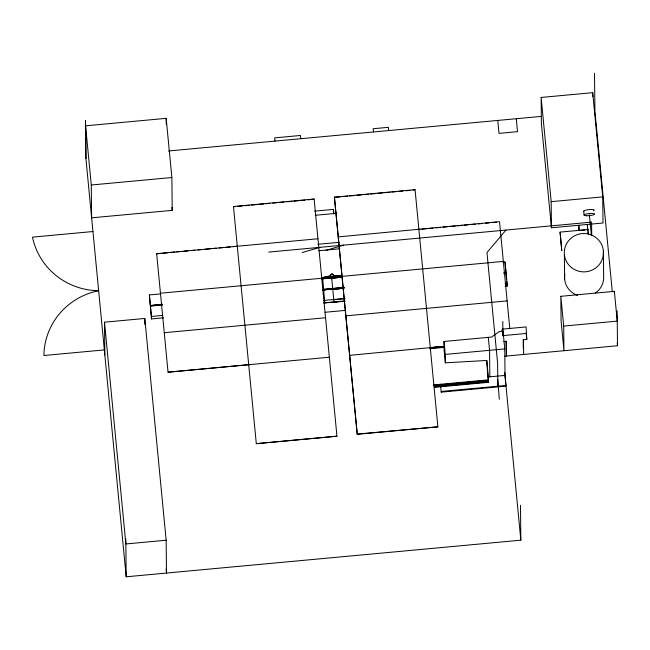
<?xml version="1.0" encoding="UTF-8"?>
<svg xmlns="http://www.w3.org/2000/svg" width="650" height="650" viewBox="0 0 650 650"><rect width="100%" height="100%" fill="white"/><g stroke="black" fill="none" stroke-linecap="round" stroke-linejoin="round"><path stroke-width="0.97" d="M560.072 232.107L561.771 250.583L560.072 232.107L587.836 229.531L588.437 234.601M587.844 230.506L587.836 229.531M505.976 230.068L486.964 252.566L497.599 362.993L497.843 386.498M302.161 252.598L319.889 247.333M325.959 250.388L343.688 245.123M85.581 125.816L166.181 118.341L171.876 177.523L172.226 210.356L91.626 217.831L91.284 185.006L85.581 125.816L85.93 158.649L126.197 576.794L520.845 540.183L520.479 505.31M541.141 97.451L592.702 92.666L602.737 196.877L603.013 222.999L551.452 227.784L541.409 123.573L541.141 97.451L551.176 201.662L551.452 227.784M168.529 150.979L541.483 116.383M91.284 185.006L171.876 177.523M233.48 206.513L314.129 199.03L336.952 436.199L256.303 443.674L233.488 206.773L235.503 206.586M334.417 197.153L415.066 189.67L437.889 426.831L357.24 434.314L334.417 197.153L357.24 434.314M237.518 206.399L242.556 205.928M244.571 205.741L249.616 205.27M251.631 205.083L256.669 204.62M258.684 204.433L263.729 203.962M265.744 203.775L269.774 203.401M272.797 203.125L276.835 202.751M279.858 202.467L283.887 202.093M286.918 201.817L291.956 201.346M293.971 201.159L299.008 200.688M301.031 200.501L305.061 200.127M308.084 199.851L314.129 199.03M334.425 197.405L340.47 196.844M342.485 196.657L347.531 196.186M349.546 195.999L354.583 195.536M356.598 195.349L361.644 194.878M363.659 194.691L368.696 194.228M370.711 194.041L375.757 193.57M377.772 193.383L382.809 192.912M384.824 192.725L389.87 192.262M391.885 192.075L395.915 191.701M398.938 191.417L402.976 191.043M405.998 190.767L410.028 190.393M413.051 190.109L415.066 189.67M92.95 231.53L32.5 237.136A68.307 66.885 -0.6 0 0 98.646 290.721A68.307 66.885 -0.6 0 0 43.899 355.517L104.349 349.903M314.429 211.169L333.523 209.398L333.856 213.923M315.835 215.223L336.822 213.273M551.176 201.662L602.737 196.877M160.672 253.362L156.642 253.736L317.939 238.769M509.771 328.38L499.517 221.666L338.227 236.893M162.687 253.175L167.732 252.712M169.748 252.525L174.785 252.054M176.8 251.867L180.838 251.493M183.861 251.209L187.891 250.835M190.913 250.559L194.951 250.185M197.974 249.901L202.004 249.527M205.026 249.251L210.072 248.779M212.087 248.592L216.117 248.219M219.139 247.934L223.178 247.561M226.2 247.284L230.23 246.911M233.252 246.626L237.291 246.252M417.861 229.499L419.884 229.312M421.899 229.125L426.936 228.662M428.951 228.475L432.989 228.101M436.012 227.817L440.042 227.443M443.064 227.159L447.102 226.785M450.125 226.509L455.163 226.037M457.177 225.851L462.223 225.387M464.238 225.201L468.268 224.827M471.291 224.543L475.329 224.169M478.351 223.893L482.381 223.519M485.404 223.234L489.442 222.861M492.464 222.576L496.494 222.203M317.891 244.286L338.983 242.328M268.661 252.086L591.581 222.121L591.719 235.633M318.752 250.738L339.714 248.796M580.174 230.417L584.943 229.97M321.425 278.078L330.484 277.233M332.491 277.046L337.521 276.583M339.536 276.396L342.55 276.12M321.449 278.281L342.574 276.323M321.449 278.744L342.412 276.803M163.572 317.817L151.482 318.939L149.378 294.946L160.461 293.889M321.758 278.907L341.908 277.006M162.476 304.281L150.402 305.565L162.492 304.403M322.766 289.429L343.923 287.398M322.782 289.526L343.939 287.527M504.034 272.773L506.066 272.748L504.043 272.935M332.719 288.665L343.817 287.763M162.524 304.728L150.434 305.849M322.806 289.843L343.972 287.852M322.822 290.006L343.988 288.048M162.541 304.923L150.451 306.118M322.822 290.079L325.845 289.794M328.868 289.518L343.85 288.088M504.075 273.252L506.09 273.065M332.784 289.38L343.866 288.283M504.091 273.414L506.106 273.301M337.821 288.909L339.836 288.722M151.482 318.939L151.458 316.461L162.541 315.437M323.83 300.422L344.996 298.464M344.898 301.169L333.816 302.201L333.791 299.723L344.874 298.699M505.099 283.831L507.114 283.644L505.042 262.096L503.027 262.291L505.042 262.129L506.512 279.614M104.837 355.03L104.496 322.197L144.796 318.459L166.156 540.223L166.498 573.056L166.107 569.026M323.854 302.9L333.938 301.966M335.952 301.779L340.99 301.308M323.911 303.006L345.101 301.039M505.123 286.309L507.138 286.122L507.114 283.644M325.024 312.284L345.199 310.408M560.828 296.311L614.372 291.338L617.24 321.116L563.696 326.081L563.956 350.707L561.088 320.929L560.828 296.311L563.696 326.081M502.328 332.174L502.296 329.144L526.094 326.934L526.784 339.463L523.486 339.771L523.64 354.445M440.456 384.199L441.228 392.137L506.009 386.124L505.034 375.416L504.757 348.896L503.043 331.094L499.403 331.435L491.611 337.049L444.015 341.469L444.104 349.887L445.348 362.83L487.012 360.449L488.361 380.38L434.176 385.409M502.743 333.767L502.921 335.611L526.719 333.409M444.389 346.296L349.635 355.347M429.585 347.742L432.591 347.466M434.598 347.279L439.619 346.816M441.626 346.629L444.632 346.352M156.634 253.484L168.049 372.19L249.706 364.618M444.397 346.548L430.276 347.604M429.593 348.286L444.641 346.889M503.815 341.599L506.293 341.364L506.448 356.046L506.009 341.063M429.674 348.717L444.73 347.319M445.348 362.83L445.258 354.412L504.757 348.896M504.79 356.2L617.5 345.743L617.134 310.871M487.817 377.016L505.034 375.416M433.168 384.963L488.353 379.844L486.501 360.579M434.265 385.84L488.451 380.819L488.54 381.786L488.548 382.322L434.363 387.351M447.314 385.174L449.321 384.987M454.342 384.516L456.349 384.329M461.362 383.866L463.369 383.679M468.39 383.216L470.397 383.029M475.41 382.566L477.417 382.379M482.43 381.916L484.437 381.729M434.363 386.815L488.54 381.786M506.001 385.45L441.22 391.463L441.228 392.137M357.24 434.054L437.889 426.831M166.156 540.223L125.856 543.961L104.496 322.197M612.3 291.785L594.929 111.418L594.498 73.206M617.216 342.761L617.5 345.743M589.363 214.573L591.378 235.503M587.811 229.71L587.316 224.526L587.746 230.726M583.7 211.177L584.074 215.061M579.215 230.506L578.719 225.322L579.069 230.661M516.271 118.722L517.514 131.666L499.005 133.38L497.762 120.437M526.159 332.995L526.784 339.463M506.691 281.474L507.138 286.122M502.296 329.144L502.564 331.914M504.692 372.507L520.845 540.183M488.304 337.358L489.548 350.309L489.832 376.829M488.548 382.322L488.451 380.819M444.015 341.469L445.258 354.412M388.684 130.553L388.375 127.319L373.173 128.732L373.482 131.966M332.735 288.827L331.711 278.184L341.786 277.249L331.711 278.216L331.776 278.923M332.767 289.152L333.791 299.723M300.763 138.71L300.454 135.476L274.674 137.873L274.983 141.107M171.933 207.35L172.226 210.356M149.378 294.946L151.458 316.461M322.774 279.581L322.709 278.834L324.805 302.859M587.941 231.863L588.079 233.691M497.77 379.348L499.306 399.287M85.67 134.022L85.491 120.429L85.93 158.649M614.372 291.338L614.396 293.312M603.371 250.892L603.631 275.519A19.589 19.183 -0.6 0 1 595.473 292.955M592.702 92.666L592.743 96.688M564.371 254.507L564.631 279.134M523.209 339.471L523.299 348.278M507.122 300.893L345.832 315.859M503.319 261.406L342.03 276.372M503.043 331.094L503.092 336.009M502.775 321.482L502.921 335.611M488.353 379.844L488.361 380.38M336.952 436.199L256.303 443.674M333.523 209.398L333.539 210.608M333.539 210.746L333.564 212.672M329.347 357.224L168.049 372.19M325.544 317.744L164.247 332.702M321.742 278.257L160.444 293.223M166.181 118.341L166.237 124.304M144.796 318.459L144.861 324.431M125.799 538.964L126.197 576.794M577.549 295.392A19.589 19.183 -0.6 0 1 564.817 274.129M583.879 211.445A5.314 1.073 -5.5 0 1 589.664 209.56A5.314 1.073 -5.5 0 1 593.572 210.803M321.986 278.111A11.619 2.348 -5.5 0 1 330.988 276.104M333.003 275.917A11.619 2.348 -5.5 0 1 342.03 276.25M321.969 277.899A11.619 2.348 -5.5 0 1 330.972 275.901M332.979 275.714A11.619 2.348 -5.5 0 1 342.006 276.047M330.915 276.778A1.657 1.625 -0.6 0 0 333.613 275.795A1.657 1.625 -0.6 0 0 331.394 273.999A1.657 1.625 -0.6 0 0 330.915 276.778M330.915 277.046A1.657 1.625 -0.6 0 0 333.613 276.063A1.657 1.625 -0.6 0 0 331.394 274.267A1.657 1.625 -0.6 0 0 330.915 277.046M571.383 267.483A19.589 19.183 -0.6 0 0 603.184 255.897A19.589 19.183 -0.6 0 0 577.046 234.723A19.589 19.183 -0.6 0 0 571.383 267.483M586.722 215.751A5.314 1.073 -5.5 0 0 594.653 214.086A5.314 1.073 -5.5 0 0 586.706 213.882A5.314 1.073 -5.5 0 0 586.722 215.751"/></g></svg>
